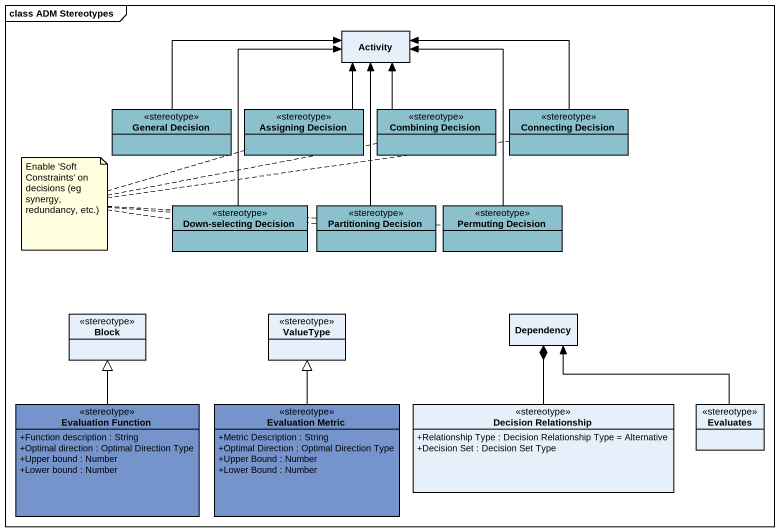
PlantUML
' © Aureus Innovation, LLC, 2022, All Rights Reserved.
@startuml
mainframe class ADM Stereotypes
hide circle
hide empty members
skinparam classAttributeIconSize 0
class Activity
class "General Decision" as General_Decision <<stereotype>> #8BC1CD
class "Assigning Decision" as Assigning_Decision <<stereotype>> #8BC1CD
class "Combining Decision" as Combining_Decision <<stereotype>> #8BC1CD
class "Connecting Decision" as Connecting_Decision <<stereotype>> #8BC1CD
class "Down-selecting Decision" as Down_selecting_Decision <<stereotype>> #8BC1CD
class "Partitioning Decision" as Partitioning_Decision <<stereotype>> #8BC1CD
class "Permuting Decision" as Permuting_Decision <<stereotype>> #8BC1CD
class Block <<stereotype>>
class ValueType <<stereotype>>
class Dependency
class "Evaluation Function" as Evaluation_Function <<stereotype>> #7694CC {
  +Function description : String
  +Optimal direction : Optimal Direction Type
  +Upper bound : Number
  +Lower bound : Number
}
class "Evaluation Metric" as Evaluation_Metric <<stereotype>> #7694CC {
  +Metric Description : String
  +Optimal Direction : Optimal Direction Type
  +Upper Bound : Number
  +Lower Bound : Number
}
class "Decision Relationship" as Decision_Relationship <<stereotype>> {
  +Relationship Type : Decision Relationship Type = Alternative
  +Decision Set : Decision Set Type
}
class Evaluates <<stereotype>>
General_Decision -right-> Activity
Assigning_Decision -up-> Activity
Combining_Decision -up-> Activity
Connecting_Decision -left-> Activity
Down_selecting_Decision -up-> Activity
Partitioning_Decision -up-> Activity
Permuting_Decision -up-> Activity
Evaluation_Function -up-|> Block
Evaluation_Metric -up-|> ValueType
Decision_Relationship -up-* Dependency
Evaluates -left-> Dependency
note as N1
  Enable 'Soft Constraints' on decisions (eg synergy, redundancy, etc.)
end note
N1 .. Assigning_Decision
N1 .. Down_selecting_Decision
N1 .. Partitioning_Decision
N1 .. Permuting_Decision
N1 .. Combining_Decision
N1 .. Connecting_Decision
@enduml
